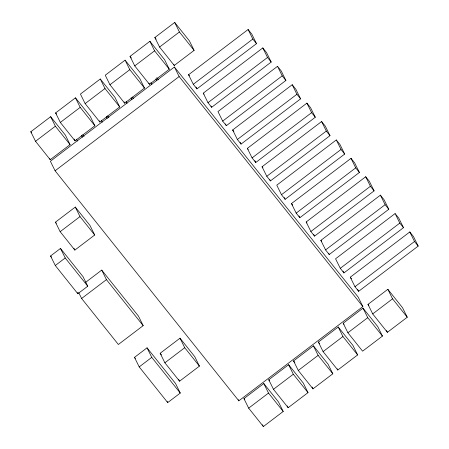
<?xml version="1.0" encoding="UTF-8"?>
<svg xmlns="http://www.w3.org/2000/svg" width="449" height="449" viewBox="0 0 449 449"><rect width="100%" height="100%" fill="white"/><g stroke="black" fill="none" stroke-linecap="round" stroke-linejoin="round"><path stroke-width="0.67" d="M30.813 131.765L50.658 116.684L65.358 135.087L70.066 144.617L50.221 159.698L35.522 141.295L30.813 131.765L31.677 132.848M55.62 112.918L75.466 97.837L90.165 116.24L94.879 125.771L75.028 140.851L60.329 122.448L55.62 112.918L56.484 114.001M100.279 78.99L80.427 94.071L85.142 103.601L99.841 122.005L119.687 106.924L114.978 97.394L100.279 78.99L104.987 88.52L119.687 106.924M125.086 60.144L105.24 75.224L109.949 84.754L124.648 103.158L144.494 88.077L139.785 78.547L125.086 60.144L129.795 69.674L144.494 88.077M130.047 56.378L149.893 41.297L164.592 59.7L169.301 69.23L149.455 84.305L134.756 65.902L130.047 56.378L131.344 58M154.854 37.525L174.7 22.45L189.399 40.853L194.108 50.383L174.263 65.459L159.563 47.055L154.854 37.525L156.151 39.153M35.522 141.295L55.367 126.214L50.658 116.684M60.329 122.448L80.18 107.367L75.466 97.837M85.142 103.601L104.987 88.52M109.949 84.754L129.795 69.674M134.756 65.902L154.602 50.827L149.893 41.297M159.563 47.055L179.409 31.98L174.7 22.45M174.42 67.019L50.383 161.253L55.092 170.783L238.829 400.828L362.871 306.594L358.162 297.064L174.42 67.019L179.134 76.549L362.871 306.594M55.092 170.783L179.134 76.549M188.569 74.753L248.112 29.516L251.788 34.118L256.497 43.648L196.954 88.88L193.283 84.283L188.569 74.753L189.388 75.774M193.283 84.283L252.821 39.046L248.112 29.516M203.268 93.156L262.811 47.92L266.487 52.522L271.196 62.052L211.653 107.283L207.982 102.686L203.268 93.156L204.087 94.178M207.982 102.686L267.52 57.45L262.811 47.92M55.446 222.154L75.292 207.073L89.991 225.477L94.7 235.007L74.854 250.087L60.155 231.678L55.446 222.154L56.31 223.232M277.51 66.323L217.967 111.56L222.682 121.09L226.352 125.686L285.895 80.455L281.186 70.925L277.51 66.323L282.219 75.853L285.895 80.455M60.155 231.678L80.001 216.603L75.292 207.073M222.682 121.09L282.219 75.853M50.574 255.981L60.497 248.443L83.048 276.674L87.757 286.204L77.834 293.741L55.283 265.511L50.574 255.981L51.444 257.069M232.666 129.963L292.209 84.726L295.885 89.329L300.594 98.859L241.051 144.09L237.381 139.493L232.666 129.963L233.895 131.495M55.283 265.511L65.212 257.973L60.497 248.443M237.381 139.493L296.918 94.256L292.209 84.726M247.365 148.366L306.908 103.13L310.585 107.732L315.293 117.262L255.75 162.493L252.08 157.896L247.365 148.366L248.185 149.388M85.731 282.253L101.721 270.107L138.466 316.113L143.175 325.643L118.368 344.49L81.623 298.484L78.676 292.529M252.08 157.896L311.617 112.66L306.908 103.13M81.623 298.484L106.43 279.637L101.721 270.107M262.064 166.77L321.607 121.533L325.284 126.135L329.993 135.665L270.45 180.902L266.779 176.3L262.064 166.77L262.884 167.791M266.779 176.3L326.316 131.063L321.607 121.533M336.307 139.942L276.769 185.173L281.478 194.703L285.149 199.305L344.692 154.069L339.983 144.539L336.307 139.942L341.016 149.466L344.692 154.069M281.478 194.703L341.016 149.466M291.468 203.577L351.006 158.345L354.682 162.942L359.391 172.472L299.848 217.709L296.177 213.107L291.468 203.577L292.692 205.109M296.177 213.107L355.715 167.87L351.006 158.345M306.167 221.98L365.705 176.749L369.381 181.345L374.09 190.876L314.547 236.112L310.876 231.51L306.167 221.98L306.981 223.001M134.498 357.37L147.053 347.835L175.559 383.525L180.268 393.055L167.713 402.59L139.207 366.9L134.498 357.37L135.362 358.454M310.876 231.51L370.414 186.279L365.705 176.749M139.207 366.9L151.762 357.365L147.053 347.835M160.17 353.262L180.015 338.187L194.714 356.59L199.423 366.12L179.578 381.195L164.878 362.792L160.17 353.262L161.466 354.89M320.867 240.383L380.404 195.152L384.08 199.749L388.789 209.279L329.246 254.516L325.576 249.913L320.867 240.383L321.68 241.405M164.878 362.792L184.724 347.717L180.015 338.187M325.576 249.913L385.113 204.682L380.404 195.152M395.103 213.556L335.566 258.787L340.275 268.317L343.945 272.919L403.488 227.682L398.779 218.152L395.103 213.556L399.812 223.086L403.488 227.682M340.275 268.317L399.812 223.086M350.265 277.19L409.802 231.959L413.478 236.561L418.187 246.086L358.644 291.322L354.974 286.72L350.265 277.19L351.488 278.722M354.974 286.72L414.511 241.489L409.802 231.959M243.953 398.617L263.799 383.541L278.498 401.945L283.207 411.475L263.361 426.55L248.662 408.147L243.953 398.617L244.817 399.7M268.76 379.77L288.606 364.695L303.305 383.098L308.014 392.622L288.168 407.703L273.469 389.3L268.76 379.77L269.625 380.853M293.567 360.923L313.413 345.842L328.112 364.246L332.821 373.776L312.975 388.856L298.276 370.453L293.567 360.923L294.864 362.545M318.375 342.076L338.226 326.995L352.925 345.399L357.634 354.929L337.788 370.01L323.089 351.606L318.375 342.076L319.671 343.698M343.188 323.229L363.033 308.149L377.732 326.552L382.441 336.082L362.596 351.163L347.896 332.76L343.188 323.229L344.052 324.313M367.995 304.383L387.841 289.302L402.54 307.705L407.249 317.235L387.403 332.316L372.704 313.913L367.995 304.383L368.859 305.466M248.662 408.147L268.508 393.066L263.799 383.541M273.469 389.3L293.315 374.219L288.606 364.695M298.276 370.453L318.122 355.372L313.413 345.842M323.089 351.606L342.935 336.526L338.226 326.995M347.896 332.76L367.742 317.679L363.033 308.149M372.704 313.913L392.549 298.832L387.841 289.302M252.821 39.046L256.497 43.648M267.52 57.45L271.196 62.052M296.918 94.256L300.594 98.859M311.617 112.66L315.293 117.262M326.316 131.063L329.993 135.665M355.715 167.87L359.391 172.472M370.414 186.279L374.09 190.876M385.113 204.682L388.789 209.279M414.511 241.489L418.187 246.086M179.409 31.98L194.108 50.383M392.549 298.832L407.249 317.235M154.602 50.827L169.301 69.23M367.742 317.679L382.441 336.082M156.768 77.66L158.508 79.838M342.935 336.526L357.634 354.929M132.393 97.051L133.701 98.685M318.122 355.372L332.821 373.776M107.586 115.898L108.894 117.531M80.18 107.367L94.879 125.771M293.315 374.219L308.014 392.622M82.779 134.745L84.081 136.378M55.367 126.214L70.066 144.617M268.508 393.066L283.207 411.475M80.001 216.603L94.7 235.007M184.724 347.717L199.423 366.12M106.43 279.637L143.175 325.643M151.762 357.365L180.268 393.055M65.212 257.973L87.757 286.204M386.522 330.526L387.403 332.316M357.763 289.532L358.644 291.322M343.064 271.129L343.945 272.919M328.662 253.32L329.246 254.516M313.666 234.322L314.547 236.112M298.967 215.918L299.848 217.709M284.268 197.515L285.149 199.305M269.86 179.707L270.45 180.902M254.869 160.708L255.75 162.493M240.17 142.305L241.051 144.09M225.471 123.902L226.352 125.686M211.064 106.093L211.653 107.283M337.199 368.82L337.788 370.01M196.073 87.095L196.954 88.88M173.673 64.269L174.263 65.459M312.094 387.066L312.975 388.856M155.887 78.901L156.802 80.747M150.926 82.672L151.841 84.519M148.866 83.116L149.455 84.305M287.287 405.918L288.168 407.703M131.08 97.753L131.995 99.594M126.118 101.519L127.033 103.365M124.059 101.962L124.648 103.158M262.48 424.765L263.361 426.55M106.273 116.6L107.182 118.441M101.311 120.366L102.22 122.212M238.245 399.638L238.829 400.828M99.251 120.809L99.841 122.005M81.465 135.446L82.375 137.287M76.504 139.212L77.413 141.059M74.147 139.061L75.028 140.851M178.691 379.411L179.578 381.195M49.631 158.508L50.221 159.698M167.123 401.4L167.713 402.59M73.973 248.297L74.854 250.087M77.245 292.552L77.834 293.741"/></g></svg>
